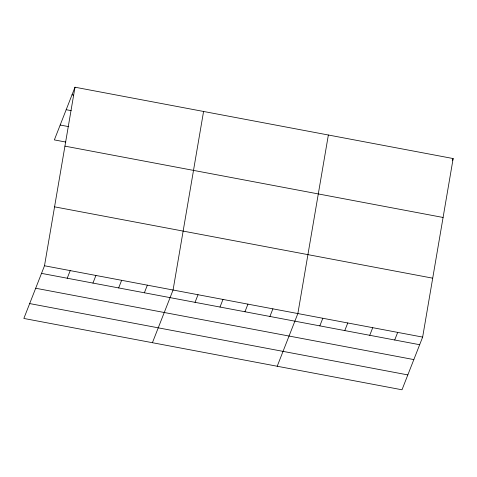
<?xml version="1.0" encoding="UTF-8"?>
<svg xmlns="http://www.w3.org/2000/svg" width="477" height="477" viewBox="0 0 477 477"><rect width="100%" height="100%" fill="white"/><g stroke="black" fill="none" stroke-linecap="round" stroke-linejoin="round"><path stroke-width="0.72" d="M44.498 265.761L75.002 87.213L453.15 158.549L422.646 337.096L401.998 389.787L23.85 318.451L44.498 265.761L422.646 337.096M203.572 111.469L173.068 290.016L152.419 342.701M328.361 135.009L297.857 313.556L277.209 366.247M75.002 87.213L54.354 139.904L65.784 142.057M67.227 278.222L70.214 270.608M92.943 283.076L95.925 275.462M118.66 287.923L121.641 280.315M144.37 292.777L147.351 285.163M195.039 302.335L198.027 294.72M219.998 307.045L222.986 299.431M244.957 311.749L247.939 304.141M269.916 316.46L272.898 308.846M319.828 325.874L322.816 318.266M344.788 330.585L347.769 322.971M369.747 335.295L372.728 327.681M452.339 160.63L453.15 158.549M394.706 340L397.687 332.391M72.021 94.828L73.452 95.096M66.19 109.704L71.192 110.646M60.185 125.028L68.76 126.643M64.938 146.135L443.085 217.47M54.563 206.839L432.711 278.174M41.517 273.375L419.659 344.71M35.686 288.245L413.833 359.586M29.681 303.575L407.823 374.91"/></g></svg>
